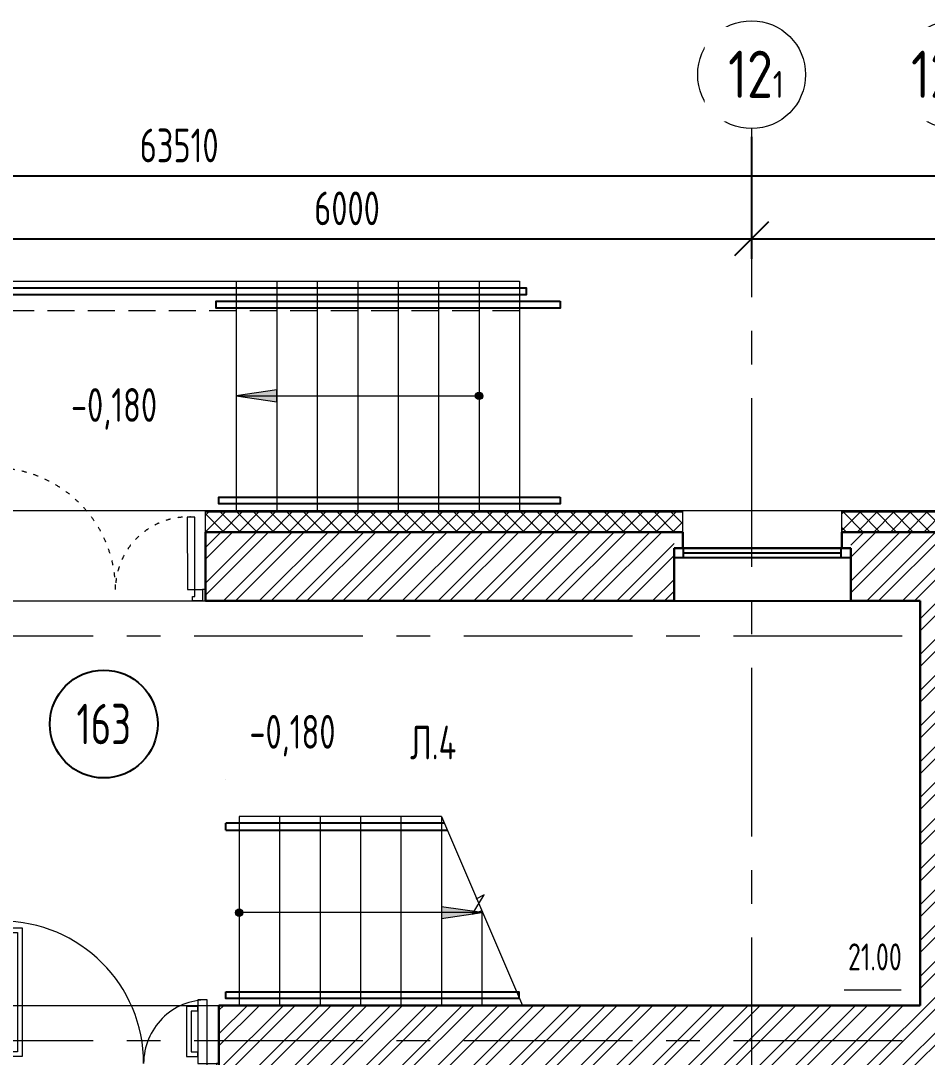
# Model space of a CAD drawing. Header units: millimetres. Extents: x -8689834 to 9419935, y -117443 to 166298.
# Drawn here: x -187654 to -180931, y 127476 to 135163 of the extents above; entities that cross this region are included whole.
import ezdxf
from ezdxf import colors
from ezdxf.entities.mleader import LeaderData, LeaderLine
from ezdxf.enums import TextEntityAlignment as Align
from ezdxf.math import Vec2, Vec3

# ---------------------------------------------------------------- set-up
doc = ezdxf.new("R2010")
doc.units = ezdxf.units.MM
doc.header["$MEASUREMENT"] = 0
for name, pattern in [('ACAD_ISO03W100', [30, 12, -18]), ('ADSK_Штриховая_ш2 п1', [3, 2, -1]), ('CENTER', [2, 1.25, -0.25, 0.25, -0.25])]:
    doc.linetypes.add(name, pattern=pattern)
doc.layers.get('0').update_dxf_attribs({"color": 250, "lineweight": 9})
for name, color, linetype, lineweight in [('АР_Двери', 175, 'Continuous', 18), ('АР_Лестницы', 250, 'Continuous', 15), ('АР_Лестницы ограждение', 94, 'Continuous', 25), ('АР_Маркер экспликации', 239, 'Continuous', 13), ('АР_Навесной фасад', 190, 'Continuous', 5), ('АР_Номер помещения', 1, 'Continuous', 25), ('АР_Оси', 195, 'Continuous', 9), ('АР_Оси размеры', 164, 'Continuous', 9), ('АР_Отметки', 250, 'Continuous', 15), ('АР_Помещения_площадь', 19, 'Continuous', 9), ('АР_Сущ Несущая стена', 216, 'Continuous', 30), ('АР_тонкая линия', 250, 'Continuous', 0), ('АР_Утеплитель', 154, 'Continuous', 9), ('АР_Штриховка кирпич', 250, 'Continuous', 9)]:
    doc.layers.add(name, color=color, linetype=linetype, lineweight=lineweight)
doc.layers.add('АР_Кровля дорожки', color=245, linetype='Continuous')
doc.layers.add('АР_новое окно', color=155, linetype='Continuous')
doc.styles.add('ISOCPEUR', font='isocpeur.ttf', dxfattribs={"width": 0.7})
doc.styles.get("Standard").update_dxf_attribs({"font": 'isocpeur.ttf', "width": 0.7})
doc.styles.add('ГОСТ 2.304', font='isocpeur.ttf', dxfattribs={"width": 0.7})
doc.dimstyles.new('СПДС', dxfattribs={"dimscale": 100, "dimtxt": 2.5, "dimasz": 2.5, "dimexe": 1.5, "dimexo": 0, "dimgap": 1, "dimtad": 1, "dimdec": 0, "dimrnd": 1, "dimtxsty": 'ГОСТ 2.304', "dimblk": 'OBLIQUE', "dimcen": 2.5, "dimdle": 1.5, "dimadec": 0, "dimazin": 2, "dimtfac": 0.75, "dimtdec": 0, "dimtmove": 1, "dimatfit": 3, "dimfxl": 1, "dimtolj": 1, "dimarcsym": 1})

# ---------------------------------------------------------------- blocks, each defined once
blk = doc.blocks.new('_Oblique')
at = {"color": 0, "linetype": 'ByBlock', "lineweight": -2}
blk.add_line((-0.5, -0.5), (0.5, 0.5), dxfattribs=at)
blk = doc.blocks.new('*D4113')
at = {"layer": 'АР_Оси размеры', "color": 0, "lineweight": -2, "ltscale": 100, "transparency": 16777216}
for p, q in [((-182233.9, 134039), (-182233.9, 133396.7)), ((-188233.9, 133919.5), (-188233.9, 133396.7)), ((-188383.9, 133546.7), (-182083.9, 133546.7))]:
    blk.add_line(p, q, dxfattribs=at)
at = {"layer": 'АР_Оси размеры', "color": 0, "lineweight": -2, "ltscale": 100, "transparency": 16777216, "xscale": 250, "yscale": 250, "zscale": 250, "rotation": 180}
blk.add_blockref('_Oblique', (-188233.9, 133546.7), dxfattribs=at)
at = {"layer": 'АР_Оси размеры', "color": 0, "lineweight": -2, "ltscale": 100, "transparency": 16777216, "xscale": 250, "yscale": 250, "zscale": 250}
blk.add_blockref('_Oblique', (-182233.9, 133546.7), dxfattribs=at)
at = {"layer": 'АР_Оси размеры', "color": 0, "ltscale": 100, "transparency": 16777216, "insert": (-185233.9, 133771.7), "char_height": 250, "attachment_point": 5, "style": 'ГОСТ 2.304'}
blk.add_mtext('\\A1;6000', dxfattribs=at)
blk = doc.blocks.new('*D4114')
at = {"layer": 'АР_Оси размеры', "color": 0, "lineweight": -2, "ltscale": 100, "transparency": 16777216}
for p, q in [((-182233.9, 134302.5), (-182233.9, 133396.7)), ((-176233.9, 134082.3), (-176233.9, 133396.7)), ((-182383.9, 133546.7), (-176083.9, 133546.7))]:
    blk.add_line(p, q, dxfattribs=at)
at = {"layer": 'АР_Оси размеры', "color": 0, "lineweight": -2, "ltscale": 100, "transparency": 16777216, "xscale": 250, "yscale": 250, "zscale": 250, "rotation": 180}
blk.add_blockref('_Oblique', (-182233.9, 133546.7), dxfattribs=at)
at = {"layer": 'АР_Оси размеры', "color": 0, "lineweight": -2, "ltscale": 100, "transparency": 16777216, "xscale": 250, "yscale": 250, "zscale": 250}
blk.add_blockref('_Oblique', (-176233.9, 133546.7), dxfattribs=at)
at = {"layer": 'АР_Оси размеры', "color": 0, "ltscale": 100, "transparency": 16777216, "insert": (-179233.9, 133771.7), "char_height": 250, "attachment_point": 5, "style": 'ГОСТ 2.304'}
blk.add_mtext('\\A1;6000', dxfattribs=at)
blk = doc.blocks.new('*U143')
at = {"layer": 'АР_новое окно', "lineweight": 20}
for p, q in [((0, 1310), (-70, 1310)), ((0, 0), (-70, 0))]:
    blk.add_line(p, q, dxfattribs=at)
at = {"layer": 'АР_новое окно'}
for p, q in [((-70, 1310), (-70, 0)), ((-70, 0), (-70, 1310)), ((0, 1310), (0, 0)), ((0, 1240), (-70, 1240)), ((-35, 1240), (-35, 70)), ((0, 70), (-70, 70))]:
    blk.add_line(p, q, dxfattribs=at)
blk = doc.blocks.new('*D4173')
at = {"layer": 'АР_Оси размеры', "color": 0, "lineweight": -2, "ltscale": 100, "transparency": 16777216}
for p, q in [((-218233.9, 134013.2), (-218233.9, 134163.2)), ((-154723.9, 134013.2), (-154723.9, 134163.2)), ((-218383.9, 134013.2), (-154573.9, 134013.2))]:
    blk.add_line(p, q, dxfattribs=at)
at = {"layer": 'АР_Оси размеры', "color": 0, "lineweight": -2, "ltscale": 100, "transparency": 16777216, "xscale": 250, "yscale": 250, "zscale": 250, "rotation": 180}
blk.add_blockref('_Oblique', (-218233.9, 134013.2), dxfattribs=at)
at = {"layer": 'АР_Оси размеры', "color": 0, "lineweight": -2, "ltscale": 100, "transparency": 16777216, "xscale": 250, "yscale": 250, "zscale": 250}
blk.add_blockref('_Oblique', (-154723.9, 134013.2), dxfattribs=at)
at = {"layer": 'АР_Оси размеры', "color": 0, "ltscale": 100, "transparency": 16777216, "insert": (-186478.9, 134238.2), "char_height": 250, "attachment_point": 5, "style": 'ГОСТ 2.304'}
blk.add_mtext('\\A1;63510', dxfattribs=at)
blk = doc.blocks.new('*U38')
at = {"layer": 'АР_Номер помещения', "color": 7}
blk.add_circle((53.2, -2157.5), 400, dxfattribs=at)
at = {"layer": 'АР_Помещения_площадь', "color": 7}
blk.add_line((5966, -4131.2), (5543.6, -4131.2), dxfattribs=at)
at = {"color": 7, "style": 'ISOCPEUR', "width": 0.7, "flags": 1}
blk.add_attdef('КАТЕГОРИЯ', (-499.2, -2092.2), '', height=250, dxfattribs=at)
at = {"layer": 'АР_Номер помещения', "color": 7, "style": 'ISOCPEUR', "width": 0.7}
blk.add_attdef('НОМЕР_ПОМЕЩЕНИЯ', text='', height=300, dxfattribs=at).set_placement((53.2, -2157.5), align=Align.MIDDLE_CENTER)
at = {"layer": 'АР_Помещения_площадь', "color": 7, "lineweight": 30, "width": 0.7, "flags": 104}
blk.add_attdef('ИМЯ_ПОМЕЩЕНИЯ', text='', height=100, dxfattribs=at).set_placement((157.6, 1217.1), align=Align.MIDDLE_CENTER)
at = {"layer": 'АР_Помещения_площадь', "color": 7, "style": 'ISOCPEUR', "width": 0.7}
blk.add_attdef('ПЛОЩАДЬ_ПОМЕЩЕНИЯ', text='', height=200, dxfattribs=at).set_placement((5970.9, -3884.7), align=Align.MIDDLE_RIGHT)
blk = doc.blocks.new('Дверь 1700')
for points in [[(79.7, 85), (79.7, 985), (132.7, 985), (132.7, 85)], [(1565.3, 620), (1567.3, 85), (1620.3, 85), (1620.3, 620)]]:
    blk.add_lwpolyline(points, close=True)
at = {"ltscale": 100}
blk.add_lwpolyline([(1620.3, 85), (1620.3, 620)], dxfattribs=at)
for points in [[(0, 0), (0, 85), (21.2, 85), (21.2, 0), (0, 0)], [(21.2, 85), (21.2, 0), (95.6, 0), (95.6, 31.9), (79.7, 31.9), (79.7, 85), (21.2, 85)], [(1678.8, 85), (1678.8, 0), (1604.4, 0), (1604.4, 31.9), (1620.3, 31.9), (1620.3, 85), (1678.8, 85)], [(1700, 0), (1700, 85), (1678.8, 85), (1678.8, 0), (1700, 0)]]:
    blk.add_lwpolyline(points)
at = {"linetype": 'ACAD_ISO03W100', "ltscale": 3}
for centre, radius, start, end in [((130.2, 83.9), 902.5, 0.06813, 93.20695), ((1571.2, 83.7), 538.5, 84.76362, 179.86604)]:
    blk.add_arc(centre, radius, start, end, dxfattribs=at)
blk = doc.blocks.new('1700-2')
for points in [[(80, 1600), (0, 1600), (0, 1583), (80, 1583), (80, 1600)], [(0, 1583), (80, 1583), (80, 1513), (50, 1513), (50, 1513), (0, 1513), (0, 1583)], [(-385.9, 1443.1), (-420.9, 1443.1), (-420.9, 1358.3), (-50, 1358.3), (-50, 1443.1), (-85, 1443.1)], [(-385.9, 1443.1), (-385.9, 1393.3), (-85, 1393.3), (-85, 1443.1)], [(-969.5, 56.9), (-1004.5, 56.9), (-1004.5, 141.7), (-50, 141.7), (-50, 56.9), (-85, 56.9)], [(-969.5, 56.9), (-969.5, 106.7), (-85, 106.7), (-85, 56.9)], [(0, -83), (80, -83), (80, -13), (50, -13), (50, -13), (0, -13), (0, -83)], [(80, -100), (0, -100), (0, -83), (80, -83), (80, -100)]]:
    blk.add_lwpolyline(points)
for points in [[(-471.3, 1443.1), (0, 1443.1), (0, 1513), (-471.3, 1513)], [(0, -13), (-1054.7, -13), (-1054.7, 56.9), (0, 56.9)]]:
    blk.add_lwpolyline(points, close=True)
for centre, radius, start, end in [((0, 1513), 471.3, 180, 270), ((0, -13), 1054.7, 90, 180)]:
    blk.add_arc(centre, radius, start, end)
blk = doc.blocks.new('*U414')
h = blk.add_hatch(color=256)
h.dxf.hatch_style = 1
edge = h.paths.add_edge_path()
edge.add_arc((0, 0), 27.6, 359.64, 719.64)
h = blk.add_hatch(color=256)
h.dxf.hatch_style = 1
h.paths.add_polyline_path([(1500, -44.3), (1500, 44.3), (1800, 0)])
blk.add_line((1800, 0), (0, 0))
blk.add_lwpolyline([(1500, 44.3), (1500, -44.3), (1800, 0), (1500, 44.3)])
blk.add_circle((0, 0), 27.6)
blk = doc.blocks.new('*U417')
h = blk.add_hatch(color=256)
h.dxf.hatch_style = 1
h.paths.add_polyline_path([(-1500, 44.3), (-1500, -44.3), (-1800, 0)])
h = blk.add_hatch(color=256)
h.dxf.hatch_style = 1
edge = h.paths.add_edge_path()
edge.add_arc((0, 0), 27.6, 539.64, 899.64)
blk.add_line((-1800, 0), (0, 0))
blk.add_lwpolyline([(-1500, -44.3), (-1500, 44.3), (-1800, 0), (-1500, -44.3)])
blk.add_circle((0, 0), 27.6)
blk = doc.blocks.new('_DotSmall')
at = {"color": 0, "linetype": 'ByBlock', "const_width": 0.5}
blk.add_lwpolyline([(-0.0625, 0, 1), (0.0625, 0, 1)], format="xyb", close=True, dxfattribs=at)
blk = doc.blocks.new('Подложка')
at = {"layer": 'АР_Утеплитель', "ltscale": 100}
h = blk.add_hatch(dxfattribs=at)
h.set_pattern_fill('ANSI37', scale=700)
h.set_pattern_definition([(45, (-1158903.89, 167262.83), (-61.871843, 61.871843), []), (135, (-1158903.89, 167262.83), (-61.871843, -61.871843), [])])
h.paths.add_polyline_path([(-187983.9, 131370.7), (-187983.9, 131520.7), (-188643.9, 131520.7), (-188643.9, 128010.7), (-189058.9, 128010.7), (-189058.9, 127860.7), (-188493.9, 127860.7), (-188493.9, 131370.7)])
h.paths.add_polyline_path([(-186283.9, 131520.7), (-186283.9, 131370.7), (-182743.9, 131370.7), (-182743.9, 131520.7)])
h = blk.add_hatch(dxfattribs=at)
h.set_pattern_fill('ANSI37', scale=700)
h.set_pattern_definition([(45, (-1155848.89, 163752.83), (-61.871843, 61.871843), []), (135, (-1155848.89, 163752.83), (-61.871843, -61.871843), [])])
h.paths.add_polyline_path([(-178263.9, 130075.6), (-178263.9, 131370.7), (-181563.9, 131370.7), (-181563.9, 131520.7), (-178113.9, 131520.7), (-178113.9, 130075.6)])
at = {"layer": 'АР_Штриховка кирпич', "ltscale": 100}
h = blk.add_hatch(dxfattribs=at)
h.set_pattern_fill('ANSI32', scale=500)
h.set_pattern_definition([(45, (-1184543.57, 167936.86), (-132.58252, 132.58252), []), (45, (-1184455.18, 167936.86), (-132.58252, 132.58252), [])])
h.paths.add_polyline_path([(-182808.9, 131370.7), (-186283.9, 131370.7), (-186283.9, 130860.7), (-182808.9, 130860.7)])
h = blk.add_hatch(dxfattribs=at)
h.set_pattern_fill('ANSI32', scale=500)
h.set_pattern_definition([(45, (-1171616.54, 164426.86), (-132.58252, 132.58252), []), (45, (-1171528.15, 164426.86), (-132.58252, 132.58252), [])])
h.paths.add_polyline_path([(-178877, 128908.6), (-178914, 128908.6)], flags=17)
h.paths.add_polyline_path([(-178263.9, 128908.6), (-178773.9, 128908.6), (-178773.9, 127860.7), (-180473.9, 127860.7), (-180473.9, 130860.7), (-178773.9, 130860.7), (-178773.9, 130075.2), (-178263.9, 130076), (-178263.9, 131370.7), (-181498.9, 131370.7), (-181498.9, 130860.7), (-180983.9, 130860.7), (-180983.9, 127860.7), (-186183.9, 127860.7), (-186183.9, 127350.7), (-180753.3, 127350.7), (-175133.9, 127350.7), (-175133.9, 127860.7), (-178263.9, 127860.7)])
at = {"color": 7, "lineweight": 13, "ltscale": 500}
blk.add_lwpolyline([(-184233.9, 128560.7), (-184305.5, 128534.1), (-184216.2, 128681), (-184278.9, 128649.2)], dxfattribs=at)
at = {"layer": 'АР_Лестницы', "color": 7, "ltscale": 100}
for p, q in [((-186055.2, 133230.7), (-186055.2, 131530.7)), ((-185755.2, 133230.7), (-185755.2, 131530.7)), ((-185455.2, 133230.7), (-185455.2, 131530.7)), ((-185155.2, 133230.7), (-185155.2, 131530.7)), ((-184855.2, 133230.7), (-184855.2, 131530.7)), ((-184555.2, 133230.7), (-184555.2, 131530.7)), ((-184255.2, 133230.7), (-184255.2, 131530.7)), ((-183955.2, 133130.7), (-183955.2, 131530.7)), ((-183955.2, 133010.7), (-183955.2, 131530.7)), ((-185733.9, 129260.7), (-185733.9, 127860.7)), ((-185433.9, 129260.7), (-185433.9, 127860.7)), ((-185133.9, 129260.7), (-185133.9, 127860.7)), ((-184833.9, 129260.7), (-184833.9, 127860.7)), ((-184533.9, 129260.7), (-184533.9, 127860.7)), ((-184533.9, 129260.7), (-183933.9, 127860.7)), ((-184233.9, 128550.2), (-184233.9, 127860.7))]:
    blk.add_line(p, q, dxfattribs=at)
for points in [[(-188493.9, 131530.7), (-188493.9, 133230.7), (-183955.2, 133230.7), (-183955.2, 133010.7)], [(-186085.2, 131530.7), (-183985.2, 131530.7)], [(-186085.2, 131530.7), (-183985.2, 131530.7)], [(-184533.9, 129260.7), (-186033.9, 129260.7), (-186033.9, 127860.7), (-183633.9, 127860.7)]]:
    blk.add_lwpolyline(points, dxfattribs=at)
at = {"layer": 'АР_Лестницы ограждение', "color": 7, "ltscale": 100}
for points in [[(-188444.5, 133181.5), (-183906.7, 133181.5), (-183906.7, 133131.5), (-188394.5, 133131.5)], [(-183653.1, 133082.4), (-183653.2, 133032.4), (-186203.3, 133032.4), (-186203.3, 133082.4), (-183653.1, 133082.4)], [(-183654.4, 131630.7), (-183654.5, 131580.7), (-186184.6, 131580.7), (-186184.6, 131630.7), (-183654.5, 131630.7)], [(-184515.4, 129210.7), (-186134, 129211)], [(-186133.9, 129161.1), (-186133.9, 129161.1), (-186134, 129211)], [(-186133.9, 129161.1), (-184494.3, 129161.1)]]:
    blk.add_lwpolyline(points, dxfattribs=at)
for points in [[(-186134.4, 129535.7), (-186134.4, 129535.7)], [(-186133.9, 127960.3), (-183959.3, 127960.3), (-183959.3, 127910.7), (-186133.9, 127910.7)]]:
    blk.add_lwpolyline(points, close=True, dxfattribs=at)
at = {"layer": 'АР_Навесной фасад', "color": 7, "ltscale": 100}
for points in [[(-186283.9, 131530.7), (-178103.9, 131530.7)], [(-186283.9, 131370.7), (-186283.9, 131530.7)], [(-186283.9, 131520.7), (-182743.9, 131520.7)], [(-182743.9, 131370.7), (-182743.9, 131530.7)], [(-181563.9, 131370.7), (-181563.9, 131530.7)], [(-181563.9, 131520.7), (-178113.9, 131520.7)]]:
    blk.add_lwpolyline(points, dxfattribs=at)
at = {"layer": 'АР_новое окно', "color": 7}
blk.add_line((-182808.9, 130860.7), (-181498.9, 130860.7), dxfattribs=at)
at = {"layer": 'АР_Оси', "color": 7, "linetype": 'CENTER', "ltscale": 1000}
for p, q in [((-182233.9, 134363.2), (-182233.9, 78630.8)), ((-224367.6, 130600.7), (-141189.2, 130600.7)), ((-224367.6, 127600.7), (-141189.2, 127600.7))]:
    blk.add_line(p, q, dxfattribs=at)
at = {"layer": 'АР_Оси', "color": 7, "ltscale": 0.5}
for centre in [(-182233.9, 134763.2), (-180733.9, 134763.2)]:
    blk.add_circle(centre, 400, dxfattribs=at)
at = {"layer": 'АР_Сущ Несущая стена', "color": 7, "ltscale": 100}
for p, q in [((-186283.9, 131370.7), (-182743.9, 131370.7)), ((-186283.9, 131370.7), (-186283.9, 130860.7)), ((-182743.9, 131251.8), (-182743.9, 131370.7)), ((-181563.9, 131370.7), (-178263.9, 131370.7)), ((-181563.9, 131251.8), (-181563.9, 131370.7)), ((-182808.9, 131251.8), (-182808.9, 130860.7)), ((-182808.9, 131251.8), (-182743.9, 131251.8)), ((-181563.9, 131251.8), (-181498.9, 131251.8)), ((-181498.9, 131251.8), (-181498.9, 130860.7)), ((-186283.9, 130860.7), (-182808.9, 130860.7)), ((-181498.9, 130860.7), (-180983.9, 130860.7)), ((-180983.9, 130860.7), (-180983.9, 127860.7)), ((-186183.9, 127860.7), (-180983.9, 127860.7)), ((-186183.9, 127860.7), (-186183.9, 127350.7))]:
    blk.add_line(p, q, dxfattribs=at)
at = {"layer": 'АР_тонкая линия', "color": 7, "linetype": 'ADSK_Штриховая_ш2 п1', "ltscale": 100}
blk.add_lwpolyline([(-183955.2, 133010.7), (-188245.2, 133010.7), (-188245.2, 131530.7)], dxfattribs=at)
at = {"layer": 'АР_тонкая линия', "color": 7, "ltscale": 100}
for points in [[(-187983.9, 131530.7), (-186183.9, 131530.7)], [(-187983.9, 131530.7), (-186283.9, 131530.7)], [(-187983.9, 130860.7), (-186283.9, 130860.7)], [(-187883.9, 127860.7), (-186183.9, 127860.7)]]:
    blk.add_lwpolyline(points, dxfattribs=at)
at = {"layer": 'АР_Двери', "color": 7}
blk.add_blockref('Дверь 1700', (-187983.9, 130860.7), dxfattribs=at)
at = {"layer": 'АР_Двери', "color": 7, "lineweight": 30, "ltscale": 100, "rotation": 270}
blk.add_blockref('1700-2', (-187783.9, 127430.7), dxfattribs=at)
at = {"layer": 'АР_Лестницы', "color": 7, "ltscale": 100, "rotation": 180}
for name, p in [('*U414', (-184255.2, 132380.7)), ('*U417', (-186033.9, 128548.2))]:
    blk.add_blockref(name, p, dxfattribs=at)
at = {"layer": 'АР_Маркер экспликации', "color": 7}
ref = blk.add_blockref('*U38', (-187091.2, 132104.7), dxfattribs=at)
ref.add_attrib('НОМЕР_ПОМЕЩЕНИЯ', '163', dxfattribs={"layer": 'АР_Номер помещения', "color": 7, "height": 300, "style": 'ISOCPEUR', "width": 0.7}).set_placement((-187038, 129947.2), align=Align.MIDDLE_CENTER)
ref.add_attrib('ПЛОЩАДЬ_ПОМЕЩЕНИЯ', '21.00', dxfattribs={"layer": 'АР_Помещения_площадь', "color": 7, "height": 200, "style": 'ISOCPEUR', "width": 0.7}).set_placement((-181120.3, 128220), align=Align.MIDDLE_RIGHT)
at = {"layer": 'АР_новое окно', "color": 7, "xscale": -1, "rotation": 90}
blk.add_blockref('*U143', (-181498.9, 131181.8), dxfattribs=at)
at = {"layer": 'АР_Оси размеры', "color": 7, "ltscale": 100}
for base, p1, p2, picture, middle in [((-176233.9, 133546.7), (-182233.9, 134302.5), (-176233.9, 134082.3), '*D4114', (-179233.9, 133771.7)), ((-182233.9, 133546.7), (-188233.9, 133919.5), (-182233.9, 134039), '*D4113', (-185233.9, 133771.7))]:
    dim = blk.add_linear_dim(base=base, p1=p1, p2=p2, dimstyle='СПДС', dxfattribs=at)
    dim.commit()
    dim.dimension.update_dxf_attribs({"geometry": picture, "text_midpoint": middle})
at = {"layer": 'АР_Отметки', "color": 7}
ml = blk.add_multileader_mtext('Standard', dxfattribs=at)
ml.set_content('-0,180', color=7, style='ISOCPEUR')
ml.set_leader_properties(color=256, linetype='Continuous', lineweight=-1)
ml.set_arrow_properties(name='DOTSMALL')
ml.build(insert=Vec2(0, 0))
ml.multileader.update_dxf_attribs({"has_text_frame": 1, "text_left_attachment_type": 4, "text_right_attachment_type": 4, "dogleg_length": 100, "arrow_head_size": 180})
ctx = ml.context
ctx.base_point, ctx.char_height, ctx.arrow_head_size, ctx.landing_gap_size, ctx.plane_origin = Vec3(-187330.9, 132104.9), 250, 180, 50, Vec3(-189492.1, 131156.2)
ctx.left_attachment, ctx.right_attachment = 4, 4
notes = []
notes.append((ctx, [(0, (0, 0, 0), (0, 0), (1, 0), 1, [])]))
ctx.mtext.insert, ctx.mtext.width, ctx.mtext.line_spacing_style, ctx.mtext.flow_direction = Vec3(-187280.9, 132438.2), 852.697, 2, 5
ml = blk.add_multileader_mtext('Standard', dxfattribs=at)
ml.set_content('-0,180', color=7, style='ISOCPEUR')
ml.set_leader_properties(color=256, linetype='Continuous', lineweight=-1)
ml.set_arrow_properties(name='DOTSMALL')
ml.build(insert=Vec2(0, 0))
ml.multileader.update_dxf_attribs({"has_text_frame": 1, "text_left_attachment_type": 4, "text_right_attachment_type": 4, "dogleg_length": 100, "arrow_head_size": 180})
ctx = ml.context
ctx.base_point, ctx.char_height, ctx.arrow_head_size, ctx.landing_gap_size, ctx.plane_origin = Vec3(-186007.9, 129681), 250, 180, 50, Vec3(-188169.1, 128732.2)
ctx.left_attachment, ctx.right_attachment = 4, 4
notes.append((ctx, [(0, (0, 0, 0), (0, 0), (1, 0), 1, [])]))
ctx.mtext.insert, ctx.mtext.width, ctx.mtext.line_spacing_style, ctx.mtext.flow_direction = Vec3(-185957.9, 130014.3), 852.697, 2, 5
ml = blk.add_multileader_mtext('Standard', dxfattribs=at)
ml.set_content('Л.4', color=7, style='ISOCPEUR')
ml.set_leader_properties(color=256, linetype='Continuous', lineweight=-1)
ml.set_arrow_properties(name='DOTSMALL')
ml.build(insert=Vec2(0, 0))
ml.multileader.update_dxf_attribs({"has_text_frame": 1, "text_left_attachment_type": 4, "text_right_attachment_type": 4, "dogleg_length": 100, "arrow_head_size": 180})
ctx = ml.context
ctx.base_point, ctx.char_height, ctx.arrow_head_size, ctx.landing_gap_size, ctx.plane_origin = Vec3(-184816.3, 129601.6), 250, 180, 50, Vec3(-159580.4, 117978.5)
ctx.left_attachment, ctx.right_attachment = 4, 4
notes.append((ctx, [(0, (0, 0, 0), (0, 0), (1, 0), 1, [])]))
ctx.mtext.insert, ctx.mtext.width, ctx.mtext.line_spacing_style, ctx.mtext.flow_direction = Vec3(-184766.3, 129934.9), 852.697, 2, 5
ml = blk.add_multileader_mtext('Standard', dxfattribs=at)
ml.set_content('-0,180', color=7, style='ISOCPEUR')
ml.set_leader_properties(color=256, linetype='Continuous', lineweight=-1)
ml.set_arrow_properties(name='DOTSMALL')
ml.build(insert=Vec2(0, 0))
ml.multileader.update_dxf_attribs({"has_text_frame": 1, "text_left_attachment_type": 4, "text_right_attachment_type": 4, "dogleg_length": 100, "arrow_head_size": 180})
ctx = ml.context
ctx.base_point, ctx.char_height, ctx.arrow_head_size, ctx.landing_gap_size, ctx.plane_origin = Vec3(-195902.1, 128915.2), 250, 180, 50, Vec3(-198063.3, 127966.5)
ctx.left_attachment, ctx.right_attachment = 4, 4
notes.append((ctx, [(0, (0, 0, 0), (0, 0), (1, 0), 1, [])]))
ctx.mtext.insert, ctx.mtext.width, ctx.mtext.line_spacing_style, ctx.mtext.flow_direction = Vec3(-195852.1, 129248.6), 852.697, 2, 5
for ctx, leaders in notes:
    for number, flags, end, landing, length, lines in leaders:
        leader = LeaderData()
        leader.index, (leader.has_last_leader_line, leader.has_dogleg_vector, leader.attachment_direction) = number, flags
        leader.last_leader_point, leader.dogleg_vector, leader.dogleg_length = Vec3(end), Vec3(landing), length
        for number, points, colour, breaks in lines:
            line = LeaderLine()
            line.index, line.vertices, line.color, line.breaks = number, Vec3.list(points), colors.encode_raw_color(colour), breaks
            leader.lines.append(line)
        ctx.leaders.append(leader)
at = {"layer": 'АР_Оси', "color": 7, "char_height": 350, "width": 123.867, "attachment_point": 1, "line_spacing_factor": 1.149209, "style": 'ГОСТ 2.304', "bg_fill": 2}
for s, insert in [('{\\W0.8;12\\H0.57143x;1}', (-182408, 134940.9)), ('{\\W0.8;12/1}', (-181051.6, 134940.9))]:
    blk.add_mtext(s, dxfattribs=dict(at, insert=insert))
at = {"layer": 'АР_Оси размеры', "color": 7, "ltscale": 100}
dim = blk.add_linear_dim(base=(-154723.9, 134013.2), p1=(-218233.9, 134013.2), p2=(-154723.9, 134013.2), dimstyle='СПДС', dxfattribs=at)
dim.commit()
dim.dimension.update_dxf_attribs({"geometry": '*D4173', "text_midpoint": (-186478.9, 134238.2)})

msp = doc.modelspace()

# ---------------------------------------------------------------- block references
at = {"layer": 'АР_Кровля дорожки', "color": 7}
msp.add_blockref('Подложка', (0, 0), dxfattribs=at)

doc.saveas('drawing.dxf')
